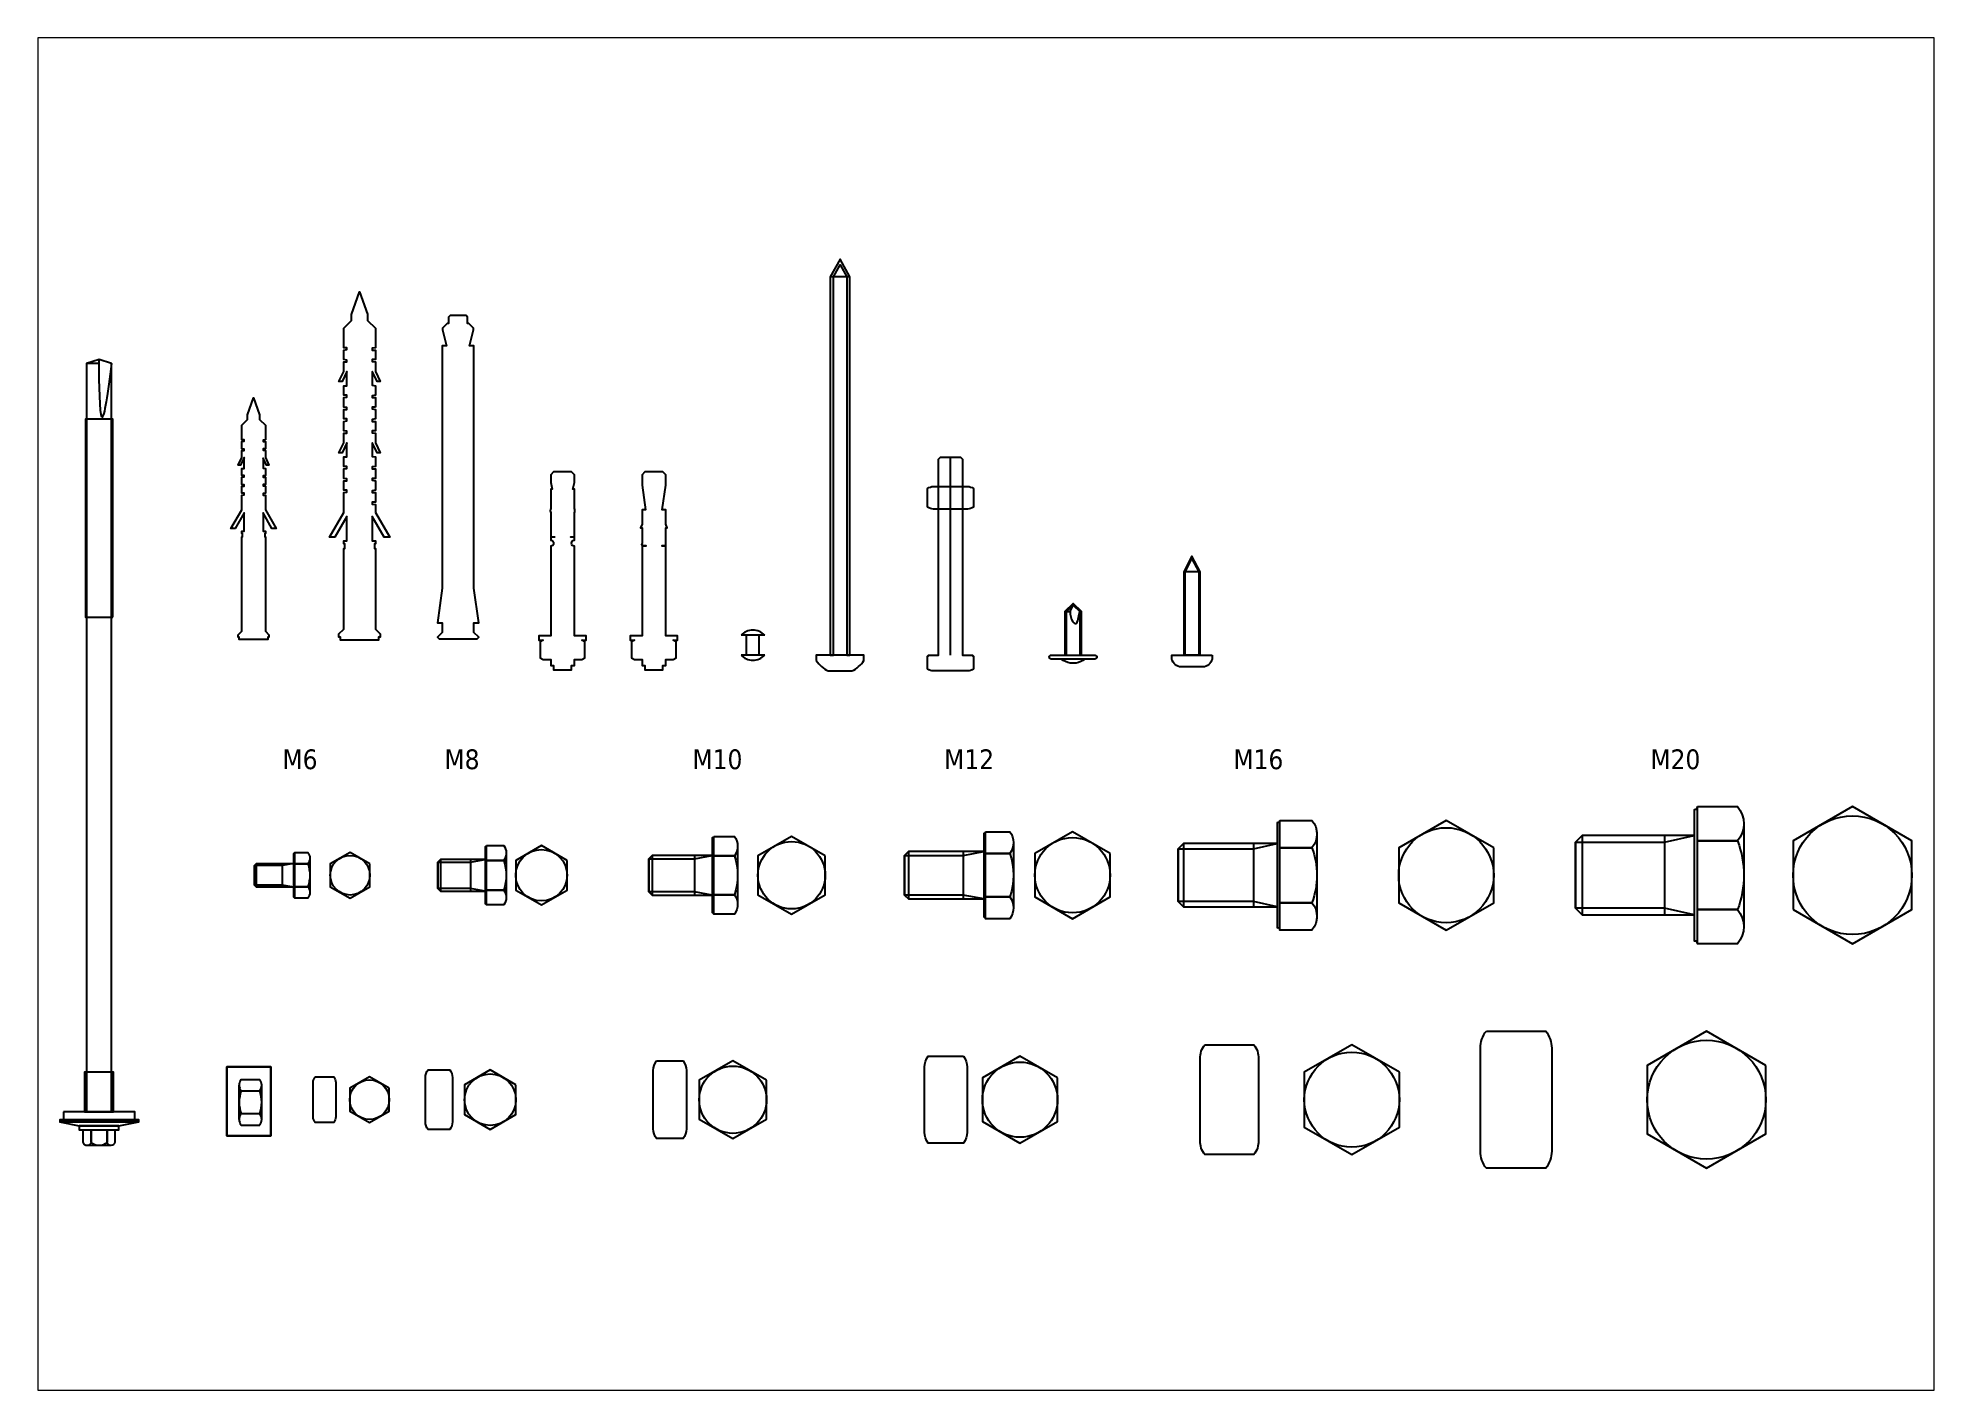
# Paper-space layout 'dwgmodelscom' of a CAD drawing. Header units: millimetres. Extents: x 1 to 280, y 1 to 199.
# The model-space entities are those that its viewports show. They can reach past a viewport. Long polylines and large blocks are cut down to what shows.
import ezdxf

# ---------------------------------------------------------------- set-up
doc = ezdxf.new("R2010")
doc.units = ezdxf.units.MM
doc.layers.get('0').update_dxf_attribs({"color": 250})
doc.styles.add('Tahoma', font='tahoma.ttf')

# ---------------------------------------------------------------- blocks, each defined once
blk = doc.blocks.new('*U6')
for p, q in [((-11, 1.7), (-11, 2.1)), ((-11, -0.76), (-12.64, 0)), ((-11, -2.1), (-11, -0.76))]:
    blk.add_line(p, q)
for points in [[(0, -5.51), (0, 5.5, -1), (1, 5.5), (1, -5.5, -0.990895), (0, -5.51)], [(1, 3, -0.131044), (2, 0.75), (2, -0.75, -0.131044), (1, -3)]]:
    blk.add_lwpolyline(points, format="xyb")
blk.add_lwpolyline([(0, 2.1), (-11, 2.1), (-13, 0), (-11, -2.1), (0, -2.1), (0, -1.7), (-11, -1.7), (-12.64, 0), (-11, 1.7), (0, 1.7), (0, 2.1)])
blk.add_spline([(-11, -0.76), (-8.42, -0.04), (-7.98, 0.44), (-10.34, 1.57), (-10.97, 1.7)], degree=3)
blk = doc.blocks.new('*U7')
blk.add_line((-95.52, 2.5), (-95.52, -2.5))
blk.add_lwpolyline([(1.4, -6, 0.147403), (4, -3), (4, 3, 0.147403), (1.4, 6), (0, 6), (0, -6)], format="xyb", close=True)
blk.add_lwpolyline([(0, 2.5), (-95.52, 2.5), (-100, 0), (-95.52, -2.5), (0, -2.5), (0, -1.7), (-95.52, -1.7), (-98.56, 0), (-95.52, 1.7), (0, 1.7), (0, 2.5)])
blk = doc.blocks.new('*U5')
blk.add_line((-21.07, 2.1), (-21.07, -2.1))
blk.add_lwpolyline([(0, 5.1), (1, 5.1, -0.320402), (3, 2.75), (3, -2.75, -0.320402), (1, -5.1), (0, -5.1), (0, 5.1)], format="xyb")
blk.add_lwpolyline([(0, 1.7), (0, 2.1), (-21.07, 2.1), (-25, 0), (-21.07, -2.1), (0, -2.1), (0, -1.7), (-21.07, -1.7), (-24.35, 0), (-21.07, 1.7), (0, 1.7), (0, -1.7)])
blk = doc.blocks.new('*U4')
for p, q in [((0, 1.6), (-5, 1.6)), ((0, -1.6), (-5, -1.6))]:
    blk.add_line(p, q)
for points in [[(-5, 3), (-5, -3)], [(0, 3), (0, -3)]]:
    blk.add_lwpolyline(points)
for centre, start, end in [((-2.19, 0), 133.1099, 226.8901), ((-2.81, 0), 313.1099, 46.8901)]:
    blk.add_arc(centre, 4.11, start, end)
blk = doc.blocks.new('*U19')
blk.add_lwpolyline([(-4, 4.5), (-4, 7.68, -0.819483), (-2, 7.68), (-2, 4.5), (-2, 7.68, -0.414585), (2, 7.68), (2, 4.5), (2, 7.68, -0.838855), (4, 7.68), (4, 4.5), (-4, 4.5)], format="xyb")
for points in [[(-3, 8.5), (3, 8.52)], [(0, -189.01), (3.15, -189.01)]]:
    blk.add_lwpolyline(points)
for points in [[(10, 2.5), (5, 3.5), (-5, 3.5), (-10, 2.5)], [(-10, 2.5), (-10, 2), (9.9, 2), (9.9, 2.5)], [(9, 0), (9, 2), (-9, 2), (-9, 0)], [(5, 3.5), (5, 4.5), (-5, 4.5), (-5, 3.5)], [(-3.65, 0), (-3.65, -10), (3.65, -10), (3.65, 0)], [(-3.15, 0), (-3.15, -189.01), (0, -190), (3.15, -189.01), (3.15, 0)], [(-3.45, -125), (-3.45, -175), (3.45, -175), (3.45, -125)]]:
    blk.add_lwpolyline(points, close=True)
blk.add_spline([(-3.15, -189.01), (-0.72, -175.55), (0, -189.01), (0, -190)], degree=3)
blk = doc.blocks.new('*U13')
blk.add_lwpolyline([(-41.38, -2.25), (-40.63, -3), (-38, -3), (-31.78, -2.08), (-31.78, -3), (-28.18, -3), (-27.28, -3.37), (-27.28, -3), (-23.41, -3), (-23.04, -3.16), (-22.83, -2.67, 0.09902), (-22.78, -2.38), (-22.78, -2.06), (-22.63, -2.06), (-22.63, -3), (0, -3), (0, -6), (1.12, -6), (1.12, -4.87), (1.56, -5.63), (5.56, -5.63), (6, -4.87), (6, -3), (7.5, -3), (7.5, -2.25), (8.62, -2.25), (8.62, 2.25), (7.5, 2.25), (7.5, 3), (6, 3), (6, 4.87), (5.56, 5.63), (1.56, 5.63), (1.12, 4.87), (1.12, 6), (0, 6), (0, 3), (-22.63, 3), (-22.63, 2.07), (-22.78, 2.07), (-22.78, 3), (-27.28, 3), (-27.28, 3.37), (-28.18, 3), (-31.78, 3), (-31.78, 2.08), (-38, 3), (-40.63, 3), (-41.38, 2.25)], format="xyb", close=True)
blk = doc.blocks.new('*U14')
blk.add_lwpolyline([(-41.38, -2.25), (-40.62, -3), (-38.75, -3), (-37.02, -2.61), (-37.02, -3), (-32.15, -3, 0.197431), (-31.02, -3), (-25.02, -3), (-25.02, -2.06), (-24.88, -2.06), (-24.88, -3), (-24.12, -3, -1), (-22.62, -3), (0, -3), (0, -6), (1.12, -6), (1.12, -4.88), (1.56, -5.63), (5.56, -5.63), (6, -4.88), (6, -3), (7.5, -3), (7.5, -2.44), (7.5, -2.25), (8.62, -2.25), (8.62, 2.25), (7.5, 2.25), (7.5, 3), (6, 3), (6, 4.87), (5.56, 5.63), (1.56, 5.63), (1.12, 4.87), (1.12, 6), (0, 6), (0, 3), (-22.62, 3, -1), (-24.12, 3), (-24.88, 3), (-24.88, 2.06), (-25.02, 2.06), (-25.02, 3), (-31.02, 3, 0.197431), (-32.15, 3), (-37.02, 3), (-37.02, 2.61), (-38.75, 3), (-40.62, 3), (-41.38, 2.25)], format="xyb", close=True)
blk = doc.blocks.new('*U16')
blk.add_lwpolyline([(-81.2, -2), (-80.8, -2.4), (-79.2, -2.4), (-79.2, -2.72), (-78, -3.92), (-77.6, -3.92), (-73.6, -2.92), (-73.6, -4), (-12.4, -4), (-3.6, -5.2), (-3.6, -4), (-2.4, -4), (-1.2, -4), (0, -5.2), (0.4, -4.8), (0.4, 4.8), (0, 5.2), (-1.2, 4), (-2.4, 4), (-3.6, 4), (-3.6, 5.2), (-12.4, 4), (-73.6, 4), (-73.6, 2.92), (-77.6, 3.92), (-78, 3.92), (-79.2, 2.72), (-79.2, 2.4), (-80.8, 2.4), (-81.2, 2)], close=True)
blk = doc.blocks.new('*U18')
blk.add_lwpolyline([(-58.1, 4), (-58.1, 3.2), (-57.62, 3.2), (-57.5, 4), (-55.1, 4), (-54.98, 3.2), (-54.5, 3.2), (-54.5, 4), (-52.1, 4), (-52.1, 3.2), (-51.62, 3.2), (-51.5, 4), (-49.1, 4), (-46.57, 5.2), (-46.57, 4.4), (-48.99, 3.25), (-48.98, 3.2), (-45.62, 3.2), (-45.5, 4), (-43.1, 4), (-42.98, 3.2), (-42.5, 3.2), (-42.5, 4), (-40.1, 4), (-40.1, 3.2), (-39.62, 3.2), (-39.5, 4), (-37.1, 4), (-36.98, 3.2), (-36.5, 3.2), (-36.5, 4), (-34.1, 4), (-34.1, 3.2), (-33.62, 3.2), (-33.5, 4), (-31.5, 4), (-25.26, 7.6), (-25.26, 6.21), (-30.49, 3.2), (-24.3, 3.2), (-24.3, 4), (-23.6, 4), (-23.6, 3.76), (-22.4, 3.76), (-22.4, 4), (-2, 4), (-0.8, 5.2), (0, 5.2), (0, 4.8), (0.8, 4.8), (0.8, -4.8), (0, -4.8), (0, -5.2), (-0.8, -5.2), (-2, -4), (-22.4, -4), (-22.4, -3.76), (-23.6, -3.76), (-23.6, -4), (-24.3, -4), (-24.3, -3.2), (-30.49, -3.2), (-25.26, -6.21), (-25.26, -7.6), (-31.5, -4), (-36.5, -4), (-36.62, -3.2), (-37.1, -3.2), (-37.1, -4), (-39.5, -4), (-39.5, -3.2), (-39.98, -3.2), (-40.1, -4), (-42.5, -4), (-42.62, -3.2), (-43.1, -3.2), (-43.1, -4), (-45.5, -4), (-45.5, -3.2), (-49.1, -3.2), (-46.57, -4.4), (-46.57, -5.2), (-49.1, -4), (-51.5, -4), (-51.5, -3.2), (-51.98, -3.2), (-52.1, -4), (-54.5, -4), (-54.62, -3.2), (-55.1, -3.2), (-55.1, -4), (-57.5, -4), (-57.5, -3.2), (-57.98, -3.2), (-58.1, -4), (-60.5, -4), (-60.62, -3.2), (-61.1, -3.2), (-61.1, -4), (-63.5, -4), (-63.5, -3.2), (-67.1, -3.2), (-64.57, -4.4), (-64.57, -5.2), (-67.1, -4), (-69.5, -4), (-69.5, -3.2), (-69.98, -3.2), (-70.1, -4), (-72.5, -4), (-72.62, -3.2), (-73.1, -3.2), (-73.1, -4), (-75.5, -4), (-78, -4), (-80, -2), (-81.47, -2), (-87.2, 0), (-81.56, 2), (-80, 2), (-78, 4), (-73.1, 4), (-72.98, 3.2), (-72.5, 3.2), (-72.5, 4), (-70.1, 4), (-70.1, 3.2), (-69.62, 3.2), (-69.5, 4), (-67.1, 4), (-64.57, 5.2), (-64.57, 4.4), (-66.99, 3.25), (-66.98, 3.2), (-63.62, 3.2), (-63.5, 4), (-61.1, 4), (-60.98, 3.2), (-60.5, 3.2), (-60.5, 4)], close=True)
blk = doc.blocks.new('*U17')
blk.add_lwpolyline([(-49.83, 3), (-49.74, 2.4), (-49.38, 2.4), (-49.38, 3), (-47.58, 3), (-47.58, 2.4), (-47.21, 2.4), (-47.12, 3), (-45.33, 3), (-43.43, 3.9), (-43.43, 3.3), (-45.24, 2.44), (-45.24, 2.4), (-42.71, 2.4), (-42.62, 3), (-40.82, 3), (-40.74, 2.4), (-40.37, 2.4), (-40.37, 3), (-38.57, 3), (-38.57, 2.4), (-38.21, 2.4), (-38.12, 3), (-36.33, 3), (-36.24, 2.4), (-35.88, 2.4), (-35.88, 3), (-33.62, 3), (-32.12, 3), (-27.45, 5.7), (-27.45, 4.66), (-31.36, 2.4), (-26.72, 2.4), (-26.72, 3), (-26.2, 3), (-26.2, 2.82), (-25.3, 2.82), (-25.3, 3), (-1.5, 3), (-0.6, 3.9), (0, 3.9), (0, 3.6), (0.6, 3.6), (0.6, -3.6), (0, -3.6), (0, -3.9), (-0.6, -3.9), (-1.5, -3), (-25.3, -3), (-25.3, -2.82), (-26.2, -2.82), (-26.2, -3), (-26.72, -3), (-26.72, -2.4), (-31.36, -2.4), (-27.45, -4.66), (-27.45, -5.7), (-32.12, -3), (-35.88, -3), (-35.96, -2.4), (-36.33, -2.4), (-36.33, -3), (-38.12, -3), (-38.12, -2.4), (-38.49, -2.4), (-38.57, -3), (-40.37, -3), (-40.46, -2.4), (-40.82, -2.4), (-40.82, -3), (-42.62, -3), (-42.62, -2.4), (-45.33, -2.4), (-43.43, -3.3), (-43.43, -3.9), (-45.33, -3), (-47.12, -3), (-47.12, -2.4), (-47.49, -2.4), (-47.58, -3), (-49.38, -3), (-49.46, -2.4), (-49.83, -2.4), (-49.83, -3), (-51.62, -3), (-53.5, -3), (-55, -1.5), (-56.17, -1.5), (-60.4, 0), (-56.17, 1.5), (-55, 1.5), (-53.5, 3)], close=True)
blk = doc.blocks.new('*U23')
blk.add_line((0, 0), (-50, 0))
blk.add_lwpolyline([(-49.5, -3), (-50, -2.5), (-50, 2.5), (-49.5, 3), (0, 3), (0, 5.52, 0.414214), (0.25, 5.77), (3.5, 5.77, -0.168299), (4, 4.33), (4, -4.33, -0.168299), (3.5, -5.77), (0.25, -5.77, 0.414214), (0, -5.52), (0, -3), (0, -3)], format="xyb", close=True)
blk = doc.blocks.new('*U22')
blk.add_lwpolyline([(-0.5, -5.77), (-5.2, -5.77, -0.168376), (-5.7, -4.33), (-5.7, 4.33, -0.168299), (-5.2, 5.77), (-0.5, 5.77, -0.168299), (0, 4.33), (0, -4.33, -0.168376)], format="xyb", close=True)

msp = doc.modelspace()

# ---------------------------------------------------------------- linework, layer by layer
for p, q in [((5264.6, -2260.17), (5264.6, -2282.11)), ((5372.42, -2258.15), (5372.42, -2284.13)), ((5118.3, -2263.78), (5118.3, -2278.5)), ((5187.97, -2262.91), (5187.97, -2279.37)), ((4996.75, -2274.14), (4996.75, -2268.14)), ((5003.25, -2268.14), (5003.25, -2274.14)), ((5059.87, -2265.51), (5059.87, -2276.77)), ((4992.91, -2322.7), (4997.61, -2322.7)), ((4992.91, -2325.59), (4997.61, -2325.59)), ((4992.91, -2331.36), (4997.61, -2331.36)), ((4992.91, -2334.25), (4997.61, -2334.25))]:
    msp.add_line(p, q)
for points in [[(5360.7, -2253.82, -0.414214), (5359.92, -2254.6), (5359.92, -2287.68, -0.414214), (5360.7, -2288.46)], [(5180.94, -2260.17, -0.414214), (5180.47, -2260.64), (5180.47, -2281.64, -0.414214), (5180.94, -2282.11)], [(5255.23, -2257.28, -0.414214), (5254.6, -2257.91), (5254.6, -2284.37, -0.414214), (5255.23, -2285)], [(5054.9, -2263.63, -0.414214), (5054.57, -2263.96), (5054.57, -2278.31, -0.414214), (5054.9, -2278.64)], [(5112.3, -2261.32, -0.414214), (5111.9, -2261.72), (5111.9, -2280.55, -0.414214), (5112.3, -2280.95)], [(5006.5, -2265.37, -0.414214), (5006.25, -2265.62), (5006.25, -2276.66, -0.414214), (5006.5, -2276.91)], [(5006.25, -2265.62, 0.414214), (5006.5, -2265.37), (5009.75, -2265.37, -0.168299), (5010.25, -2266.81), (5010.25, -2275.47, -0.168299), (5009.75, -2276.91), (5006.5, -2276.91, 0.414214), (5006.25, -2276.66)], [(5307.39, -2310.51), (5322.39, -2310.51, -0.168376), (5323.89, -2314.84), (5323.89, -2340.82, -0.168299), (5322.39, -2345.15), (5307.39, -2345.15, -0.168299), (5305.89, -2340.82), (5305.89, -2314.84, -0.168376)], [(5175.33, -2316.86, -0.168299), (5176.28, -2319.6), (5176.28, -2336.05, -0.168299), (5175.33, -2338.8), (5166.43, -2338.8, -0.168299), (5165.48, -2336.05), (5165.48, -2319.6, -0.168299), (5166.43, -2316.86)], [(5236.28, -2313.97), (5248.68, -2313.97, -0.168376), (5249.88, -2317.44), (5249.88, -2338.22, -0.168299), (5248.68, -2341.68), (5236.28, -2341.68, -0.168299), (5235.08, -2338.22), (5235.08, -2317.44, -0.168376)], [(5011.6, -2322.05), (5016.3, -2322.05, -0.168376), (5016.8, -2323.5), (5016.8, -2332.16, -0.168299), (5016.3, -2333.6), (5011.6, -2333.6, -0.168299), (5011.1, -2332.16), (5011.1, -2323.5, -0.168376)], [(5039.45, -2322.2, -0.168376), (5040.1, -2320.32), (5045.6, -2320.32, -0.168376), (5046.25, -2322.2), (5046.25, -2333.46, -0.168299), (5045.6, -2335.33), (5040.1, -2335.33, -0.168299), (5039.45, -2333.46)], [(5097.83, -2318.01), (5104.53, -2318.01, -0.168376), (5105.38, -2320.47), (5105.38, -2335.19, -0.168299), (5104.53, -2337.64), (5097.83, -2337.64, -0.168299), (5096.98, -2335.19), (5096.98, -2320.47, -0.168376)]]:
    msp.add_lwpolyline(points, format="xyb", close=True)
for points in [[(5360.7, -2253.82), (5370.85, -2253.82, -0.360844), (5370.85, -2262.48), (5360.7, -2262.48), (5370.85, -2262.48, -0.180422), (5370.85, -2279.8), (5360.7, -2279.8), (5370.85, -2279.8, -0.360844), (5370.85, -2288.46), (5360.7, -2288.46), (5360.7, -2253.82)], [(5180.94, -2260.17), (5187.03, -2260.17, -0.341852), (5187.03, -2265.65), (5180.94, -2265.65), (5187.03, -2265.65, -0.170926), (5187.03, -2276.62), (5180.94, -2276.62), (5187.03, -2276.62, -0.341852), (5187.03, -2282.11), (5180.94, -2282.11), (5180.94, -2260.17)], [(5255.23, -2257.28), (5263.35, -2257.28, -0.360844), (5263.35, -2264.21), (5255.23, -2264.21), (5263.35, -2264.21, -0.180422), (5263.35, -2278.07), (5255.23, -2278.07), (5263.35, -2278.07, -0.360844), (5263.35, -2285), (5255.23, -2285), (5255.23, -2257.28)], [(5054.9, -2263.63), (5059.21, -2263.63, -0.353072), (5059.21, -2267.39), (5054.9, -2267.39), (5059.21, -2267.39, -0.176536), (5059.21, -2274.89), (5054.9, -2274.89), (5059.21, -2274.89, -0.353072), (5059.21, -2278.64), (5054.9, -2278.64), (5054.9, -2263.63)], [(5112.3, -2261.32), (5117.5, -2261.32, -0.326033), (5117.5, -2266.23), (5112.3, -2266.23), (5117.5, -2266.23, -0.163017), (5117.5, -2276.05), (5112.3, -2276.05), (5117.5, -2276.05, -0.326033), (5117.5, -2280.95), (5112.3, -2280.95), (5112.3, -2261.32)], [(5006.5, -2265.37), (5009.75, -2265.37, -0.168299), (5010.25, -2266.81), (5010.25, -2275.47, -0.168299), (5009.75, -2276.91), (5006.5, -2276.91, 0.414214), (5006.25, -2276.66), (5006.25, -2265.62)], [(5006.5, -2265.37), (5009.75, -2265.37, -0.34641), (5009.75, -2268.25), (5006.5, -2268.25), (5009.75, -2268.25, -0.173205), (5009.75, -2274.03), (5006.5, -2274.03), (5009.75, -2274.03, -0.34641), (5009.75, -2276.91), (5006.5, -2276.91), (5006.5, -2265.37)]]:
    msp.add_lwpolyline(points, format="xyb")
for points in [[(5384.87, -2279.8), (5399.87, -2288.46), (5414.87, -2279.8), (5414.87, -2262.48), (5399.87, -2253.82), (5384.87, -2262.48)], [(5212.37, -2265.65), (5202.87, -2260.17), (5193.37, -2265.65), (5193.37, -2276.62), (5202.87, -2282.11), (5212.37, -2276.62)], [(5309.25, -2264.21), (5297.25, -2257.28), (5285.25, -2264.21), (5285.25, -2278.07), (5297.25, -2285), (5309.25, -2278.07)], [(5075.24, -2267.39), (5068.74, -2263.63), (5062.24, -2267.39), (5062.24, -2274.89), (5068.74, -2278.64), (5075.24, -2274.89)], [(5140.43, -2266.23), (5131.93, -2261.32), (5123.43, -2266.23), (5123.43, -2276.05), (5131.93, -2280.95), (5140.43, -2276.05)], [(5025.42, -2268.25), (5020.42, -2265.37), (5015.42, -2268.25), (5015.42, -2274.03), (5020.42, -2276.91), (5025.42, -2274.03)], [(5378, -2319.17), (5363, -2310.51), (5348, -2319.17), (5348, -2336.49), (5363, -2345.15), (5378, -2336.49)], [(5199.11, -2322.34), (5189.61, -2316.86), (5180.11, -2322.34), (5180.11, -2333.31), (5189.61, -2338.8), (5199.11, -2333.31)], [(5285.42, -2320.9), (5273.42, -2313.97), (5261.42, -2320.9), (5261.42, -2334.75), (5273.42, -2341.68), (5285.42, -2334.75)], [(4989.29, -2319.57), (5000.39, -2319.57), (5000.39, -2336.98), (4989.29, -2336.98)], [(5000.39, -2319.57), (4989.29, -2319.57), (4989.29, -2336.98), (5000.39, -2336.98)], [(5030.33, -2324.94), (5025.33, -2322.05), (5020.33, -2324.94), (5020.33, -2330.71), (5025.33, -2333.6), (5030.33, -2330.71)], [(5062.32, -2324.07), (5055.82, -2320.32), (5049.32, -2324.07), (5049.32, -2331.58), (5055.82, -2335.33), (5062.32, -2331.58)], [(5125.6, -2322.92), (5117.1, -2318.01), (5108.6, -2322.92), (5108.6, -2332.73), (5117.1, -2337.64), (5125.6, -2332.73)]]:
    msp.add_lwpolyline(points, close=True)
for points in [[(5230.94, -2263.14), (5229.6, -2264.47), (5229.6, -2277.81), (5230.94, -2279.14)], [(5248.6, -2263.14), (5248.6, -2279.14), (5254.6, -2279.14), (5248.6, -2277.81), (5229.6, -2277.81), (5229.6, -2264.47), (5248.6, -2264.47), (5254.6, -2263.14), (5230.94, -2263.14), (5230.94, -2279.14), (5254.6, -2279.14)], [(5331.58, -2261.14), (5329.92, -2262.81), (5329.92, -2279.47), (5331.58, -2281.14)], [(5352.42, -2261.14), (5352.42, -2281.14), (5359.92, -2281.14), (5352.42, -2279.47), (5329.92, -2279.47), (5329.92, -2262.81), (5352.42, -2262.81), (5359.92, -2261.14), (5331.58, -2261.14), (5331.58, -2281.14), (5359.92, -2281.14)], [(5006.25, -2274.14), (4996.75, -2274.14), (4996.25, -2273.64), (4996.25, -2268.64), (4996.75, -2268.14), (5006.25, -2268.14)], [(5006.25, -2268.14), (5003.25, -2268.64), (4996.25, -2268.64)], [(5010.25, -2266.81), (5010.25, -2275.47)], [(5043.24, -2267.14), (5042.57, -2267.81), (5042.57, -2274.47), (5043.24, -2275.14)], [(5050.82, -2267.14), (5050.82, -2275.14), (5054.57, -2275.14), (5050.82, -2274.47), (5042.57, -2274.47), (5042.57, -2267.81), (5050.82, -2267.81), (5054.57, -2267.14), (5043.24, -2267.14), (5043.24, -2275.14), (5054.57, -2275.14)], [(5096.73, -2266.14), (5095.9, -2266.97), (5095.9, -2275.31), (5096.73, -2276.14)], [(5107.4, -2266.14), (5107.4, -2276.14), (5111.9, -2276.14), (5107.4, -2275.31), (5095.9, -2275.31), (5095.9, -2266.97), (5107.4, -2266.97), (5111.9, -2266.14), (5096.73, -2266.14), (5096.73, -2276.14), (5111.9, -2276.14)], [(5161.47, -2265.14), (5160.47, -2266.14), (5160.47, -2276.14), (5161.47, -2277.14)], [(5175.22, -2265.14), (5175.22, -2277.14), (5180.47, -2277.14), (5175.22, -2276.14), (5160.47, -2276.14), (5160.47, -2266.14), (5175.22, -2266.14), (5180.47, -2265.14), (5161.47, -2265.14), (5161.47, -2277.14), (5180.47, -2277.14)], [(5006.25, -2274.14), (5003.25, -2273.64), (4996.25, -2273.64)], [(4992.41, -2332.81), (4992.41, -2324.15)], [(4998.11, -2332.81), (4998.11, -2324.15)]]:
    msp.add_lwpolyline(points)
for centre, radius in [((5297.25, -2271.14), 12), ((5399.87, -2271.14), 15), ((5068.74, -2271.14), 6.5), ((5131.93, -2271.14), 8.5), ((5202.87, -2271.14), 9.5), ((5020.42, -2271.14), 5), ((5363, -2327.83), 15), ((5273.42, -2327.83), 12), ((5055.82, -2327.83), 6.5), ((5117.1, -2327.83), 8.5), ((5189.61, -2327.83), 9.5), ((5025.33, -2327.83), 5)]:
    msp.add_circle(centre, radius)
for centre, radius, start, end in [((4994.74, -2324.15), 2.33, 141.7868, 218.2132), ((5000.99, -2328.48), 8.58, 160.3471, 199.6529), ((4995.78, -2324.15), 2.33, 321.7868, 38.2132), ((4989.53, -2328.48), 8.58, 340.3471, 19.6529), ((4994.74, -2332.81), 2.33, 141.7868, 218.2132), ((4995.78, -2332.81), 2.33, 321.7868, 38.2132)]:
    msp.add_arc(centre, radius, start, end)

# ---------------------------------------------------------------- block references
for name, p, rotation in [('*U7', (5144.17, -2215.54), 270), ('*U18', (5022.82, -2211), 270), ('*U16', (5047.7, -2211), 270), ('*U19', (4957.03, -2330.92), 180), ('*U17', (4996.04, -2211), 270), ('*U14', (5074.08, -2210.66), 270), ('*U13', (5097.15, -2210.66), 270), ('*U23', (5172.06, -2215.54), 270), ('*U22', (5172.06, -2178.66), 270), ('*U5', (5233.05, -2215.54), 270), ('*U6', (5203.02, -2215.54), 270), ('*U4', (5122.16, -2215.54), 270)]:
    msp.add_blockref(name, p, dxfattribs=dict(rotation=rotation))

# ---------------------------------------------------------------- texts
at = {"char_height": 5, "width": 17.1412, "attachment_point": 1, "style": 'Tahoma'}
for s, insert in [('M6', (5003.35, -2239.35)), ('M8', (5044.27, -2239.35)), ('M10', (5106.91, -2239.35)), ('M12', (5170.47, -2239.35)), ('M16', (5243.52, -2239.35)), ('M20', (5348.84, -2239.35))]:
    msp.add_mtext(s, dxfattribs=dict(at, insert=insert))

psp = doc.layouts.new('dwgmodelscom')

# ---------------------------------------------------------------- viewports
at = {"layer": '0'}
psp.add_viewport(center=(140.43, 100.04), size=(278.76, 198.8006), view_center_point=(5181.02, -2230.41), view_height=341.5183, dxfattribs=at)

doc.saveas('drawing.dxf')
